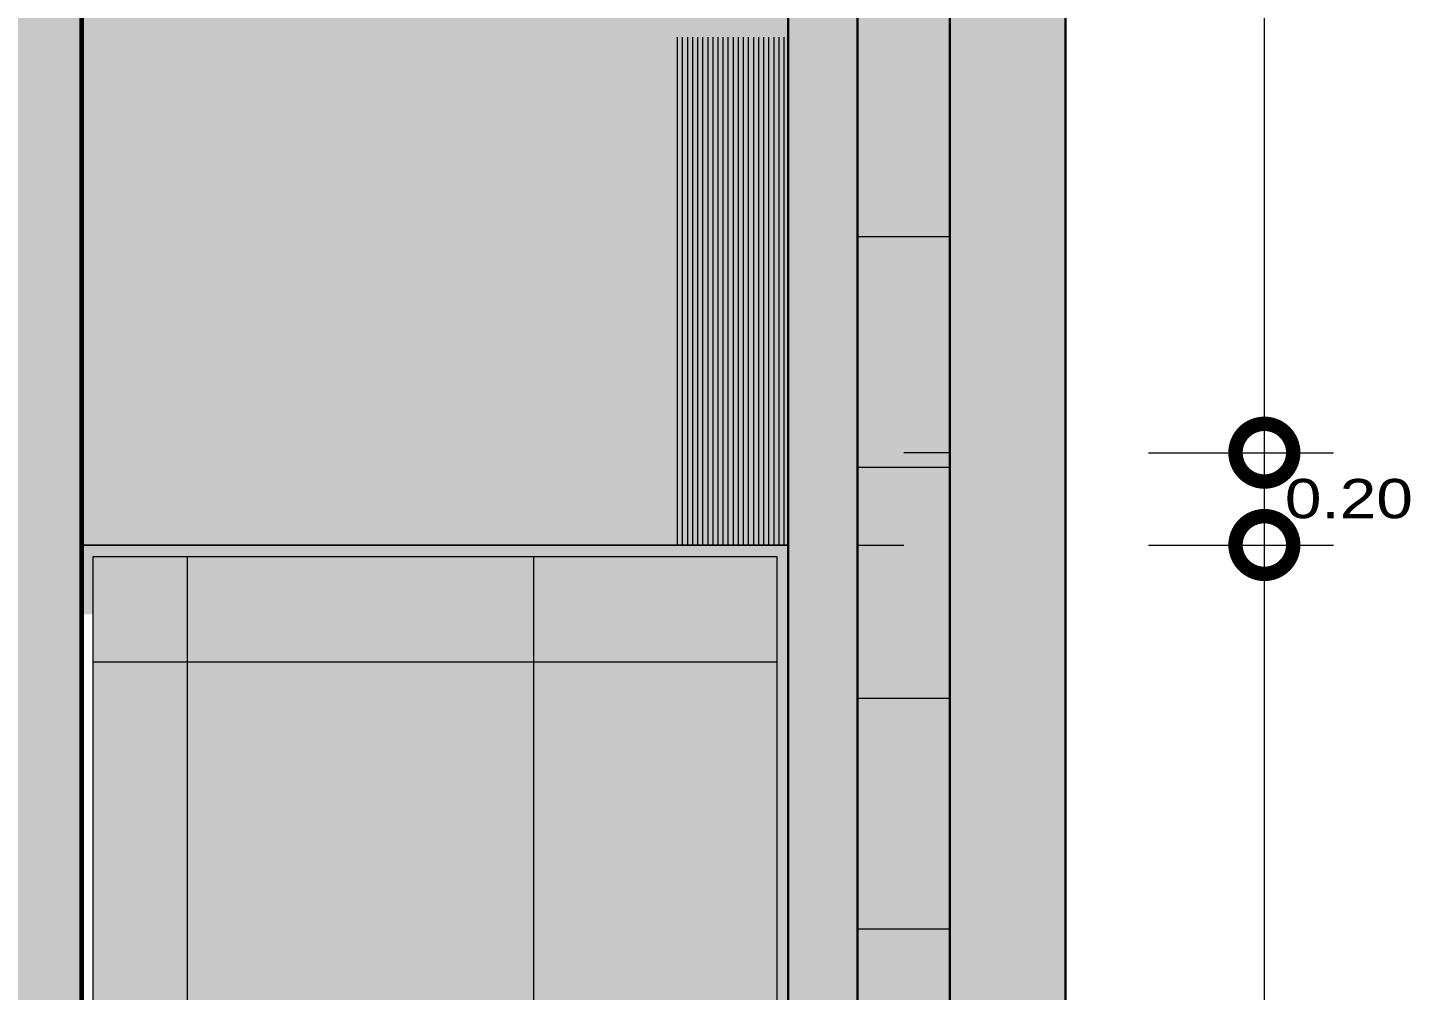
# Model space of a CAD drawing. Header units: millimetres. Extents: x 1555 to 3397, y 790 to 1592.
# Drawn here: x 1763.625 to 1766.619, y 804.158 to 806.243 of the extents above; entities that cross this region are included whole.
import ezdxf

# ---------------------------------------------------------------- set-up
doc = ezdxf.new("R2010")
doc.units = ezdxf.units.MM
doc.linetypes.add('HIDDEN2', pattern=[4.7624999999999975, 3.174999999999998, -1.587499999999999])
doc.linetypes.add('RAYITAS', pattern=[0.375, 0.25, -0.125])
doc.layers.get('0').update_dxf_attribs({"lineweight": 5})
doc.layers.get('Defpoints').update_dxf_attribs({"lineweight": 5})
for name, color, linetype, lineweight in [('COTAS', 7, 'Continuous', 9), ('MARCO DE VENTANA Y PUERTA', 250, 'Continuous', 13), ('marcos de ventanas', 7, 'Continuous', 15), ('MURO ELEV', 7, 'Continuous', 20), ('MURO ELEV 01', 251, 'Continuous', 30), ('MURO ELEV 02', 7, 'Continuous', 60), ('PROYECCION', 147, 'RAYITAS', 9), ('sombras', 250, 'Continuous', 0), ('valoriza', 147, 'Continuous', 9)]:
    doc.layers.add(name, color=color, linetype=linetype, lineweight=lineweight)
doc.layers.add('RELLENO DE MURO CORTE', color=7, linetype='Continuous', lineweight=5, true_color=0x5b605f)
doc.styles.add('STYLE1-50EJES', font='swissel.ttf', dxfattribs={"width": 1.199999999999999, "height": 0.085})
doc.dimstyles.new('DIM-1-50ejes', dxfattribs={"dimtxt": 0.085, "dimasz": 0.25, "dimexe": 0.15, "dimexo": 0.18, "dimgap": 0.03, "dimtad": 2, "dimtih": 1, "dimtoh": 1, "dimzin": 0, "dimdsep": 46, "dimtxsty": 'STYLE1-50EJES', "dimblk1": 'DOTSMALL', "dimblk2": 'DOTSMALL', "dimsah": 1, "dimcen": 2.75, "dimclrd": 256, "dimclre": 256, "dimclrt": 256, "dimazin": 0, "dimtfac": 1, "dimtix": 1, "dimtmove": 0, "dimatfit": 3, "dimldrblk": 'DOTSMALL', "dimfxl": 1, "dimfxlon": 1, "dimtolj": 1, "dimtzin": 0, "dimlwd": -1, "dimlwe": -1, "dimarcsym": 0})

# ---------------------------------------------------------------- blocks, each defined once
blk = doc.blocks.new('_DOTSMALL')
at = {"color": 0, "linetype": 'ByBlock', "const_width": 0.5}
blk.add_lwpolyline([(-0.0625, 0, 1), (0.0625, 0, 1)], format="xyb", close=True, dxfattribs=at)
blk = doc.blocks.new('*D595')
at = {"layer": 'COTAS', "transparency": 16777216}
for p, q in [((1766.051970877096, 805.1222263270834), (1766.452966768661, 805.1222263270834)), ((1766.302966768661, 802.1722263270834), (1766.302966768661, 805.1222263270834)), ((1766.051970877096, 802.1722263270834), (1766.452966768661, 802.1722263270834))]:
    blk.add_line(p, q, dxfattribs=at)
at = {"layer": 'Defpoints', "color": 0, "transparency": 16777216}
for p in [(1765.871970877095, 805.1222263270834), (1766.302966768661, 805.1222263270834), (1765.871970877095, 802.1722263270834)]:
    blk.add_point(p, dxfattribs=at)
at = {"layer": 'COTAS', "transparency": 16777216, "xscale": 0.25, "yscale": 0.25, "zscale": 0.25}
for p, rotation in [((1766.302966768661, 805.1222263270834), 90), ((1766.302966768661, 802.1722263270834), 270)]:
    blk.add_blockref('_DOTSMALL', p, dxfattribs=dict(at, rotation=rotation))
at = {"layer": 'COTAS', "transparency": 16777216, "insert": (1766.486104699695, 803.6472263270836), "char_height": 0.085, "attachment_point": 5, "style": 'STYLE1-50EJES'}
blk.add_mtext('\\A1;2.95', dxfattribs=at)
blk = doc.blocks.new('*D596')
at = {"layer": 'COTAS', "transparency": 16777216}
for p, q in [((1766.051970877096, 805.3222263270834), (1766.452966768661, 805.3222263270834)), ((1766.302966768661, 805.1222263270834), (1766.302966768661, 805.3222263270834)), ((1766.051970877096, 805.1222263270834), (1766.452966768661, 805.1222263270834))]:
    blk.add_line(p, q, dxfattribs=at)
at = {"layer": 'Defpoints', "color": 0, "transparency": 16777216}
for p in [(1765.871970877095, 805.3222263270834), (1766.302966768661, 805.3222263270834), (1765.871970877095, 805.1222263270834)]:
    blk.add_point(p, dxfattribs=at)
at = {"layer": 'COTAS', "transparency": 16777216, "xscale": 0.25, "yscale": 0.25, "zscale": 0.25}
for p, rotation in [((1766.302966768661, 805.3222263270834), 90), ((1766.302966768661, 805.1222263270834), 270)]:
    blk.add_blockref('_DOTSMALL', p, dxfattribs=dict(at, rotation=rotation))
at = {"layer": 'COTAS', "transparency": 16777216, "insert": (1766.485966768661, 805.2222263270836), "char_height": 0.085, "attachment_point": 5, "style": 'STYLE1-50EJES'}
blk.add_mtext('\\A1;0.20', dxfattribs=at)
blk = doc.blocks.new('*D597')
at = {"layer": 'COTAS', "transparency": 16777216}
for p, q in [((1766.0519708771, 808.2722263270833), (1766.452966768661, 808.2722263270833)), ((1766.302966768661, 805.3222263270834), (1766.302966768661, 808.2722263270833)), ((1766.051970877096, 805.3222263270834), (1766.452966768661, 805.3222263270834))]:
    blk.add_line(p, q, dxfattribs=at)
at = {"layer": 'Defpoints', "color": 0, "transparency": 16777216}
for p in [(1765.8719708771, 808.2722263270833), (1766.302966768661, 808.2722263270833), (1765.871970877095, 805.3222263270834)]:
    blk.add_point(p, dxfattribs=at)
at = {"layer": 'COTAS', "transparency": 16777216, "xscale": 0.25, "yscale": 0.25, "zscale": 0.25}
for p, rotation in [((1766.302966768661, 808.2722263270833), 90), ((1766.302966768661, 805.3222263270834), 270)]:
    blk.add_blockref('_DOTSMALL', p, dxfattribs=dict(at, rotation=rotation))
at = {"layer": 'COTAS', "transparency": 16777216, "insert": (1766.486104699695, 806.7972263270836), "char_height": 0.085, "attachment_point": 5, "style": 'STYLE1-50EJES'}
blk.add_mtext('\\A1;2.95', dxfattribs=at)

msp = doc.modelspace()

# ---------------------------------------------------------------- hatches: boundary and pattern name
h = msp.add_hatch(color=256)
h.set_gradient(color1=(43, 165, 202), rotation=179.99999999999991, one_color=1, tint=1)
h.paths.add_polyline_path([(1765.621970877095, 808.2722263270833), (1765.421970877099, 808.2722263270833), (1765.421970877099, 802.1722263270834), (1765.621970877095, 802.1722263270834)])
h = msp.add_hatch()
h.set_pattern_fill('_USER', color=256, scale=0.011, angle=90, style=0, pattern_type=0)
h.set_pattern_definition([(90, (-0.1708725752575901, -2.846504247641406), (-0.011, 6.735334946023076e-19), [])])
h.paths.add_polyline_path([(1765.271970877094, 803.1222263270835), (1765.021970877093, 803.1222263270835), (1765.021970877094, 802.5722263270834), (1765.271970877094, 802.5722263270834)])
h.paths.add_polyline_path([(1765.271970877102, 806.2222263270833), (1765.021970877101, 806.2222263270835), (1765.021970877101, 805.1222263270834), (1765.271970877102, 805.1222263270834)])
at = {"layer": 'marcos de ventanas'}
h = msp.add_hatch(dxfattribs=at)
h.set_pattern_fill('_USER', color=256, scale=0.5, style=0, double=1, pattern_type=0)
h.set_pattern_definition([(0, (125.7567525636005, -38.20953680908326), (0, 0.5), []), (90, (125.7567525636005, -38.20953680908326), (-0.5, 0), [])])
h.paths.add_polyline_path([(1765.721970877094, 808.2722263270833), (1765.421970877096, 808.2722263270833), (1765.421970877096, 808.1222263270834), (1765.721970877094, 808.1222263270834)])
h.paths.add_polyline_path([(1765.621970877096, 802.1722263270834), (1765.621970877095, 804.7922263270832), (1765.421970877096, 804.7922263270832), (1765.421970877096, 802.1722263270834)])
h.paths.add_polyline_path([(1765.621970877095, 804.9722263270835), (1765.621970877096, 807.9422263270832), (1765.421970877096, 807.9422263270832), (1765.421970877096, 804.9722263270835)])
h = msp.add_hatch(dxfattribs=at)
h.set_pattern_fill('_USER', color=256, scale=0.75, style=0, double=1, pattern_type=0)
h.set_pattern_definition([(0, (168.7206388312079, 79.61857775955059), (0, 0.75), []), (90, (168.7206388312079, 79.61857775955059), (-0.75, 4.592273826833915e-17), [])])
h.paths.add_polyline_path([(1763.766970877096, 803.1472263270834), (1765.246970877094, 803.1472263270834), (1765.246970877094, 805.0972263270834), (1763.766970877096, 805.0972263270834)])
at = {"layer": 'RELLENO DE MURO CORTE', "true_color": 0xb21210}
h = msp.add_hatch(color=14, dxfattribs=at)
edge = h.paths.add_edge_path()
edge.add_line((1765.8719708771, 809.4722263270834), (1761.921970876565, 809.4722263270834))
edge.add_line((1761.921970876565, 809.4722263270834), (1761.921970877095, 801.9722263270836))
edge.add_line((1761.921970877095, 801.9722263270836), (1765.271970877101, 801.9722263270836))
edge.add_line((1765.271970877101, 801.9722263270836), (1765.271970877101, 802.5722263270834))
edge.add_line((1765.271970877101, 802.5722263270834), (1764.241970877096, 802.5722263270834))
edge.add_arc((1764.241970877096, 803.0722263270834), 0.5, 180, 270, ccw=False)
edge.add_line((1763.741970877096, 803.0722263270834), (1763.741970877096, 808.2722263270833))
edge.add_line((1763.741970877096, 808.2722263270833), (1765.8719708771, 808.2722263270833))
edge.add_line((1765.8719708771, 808.2722263270833), (1765.8719708771, 809.4722263270834))
at = {"layer": 'RELLENO DE MURO CORTE', "true_color": 0xfa7b19}
msp.add_hatch(color=30, dxfattribs=at).paths.add_polyline_path([(1765.871970877095, 808.2722263270833), (1765.871970877095, 801.9722263270836), (1765.271970877094, 801.9722263270836), (1765.271970877094, 808.2722263270833), (1765.421970877096, 808.2722263270833), (1765.421970877096, 802.1722263270834), (1765.621970877095, 802.1722263270834), (1765.621970877095, 808.2722263270833)])
at = {"layer": 'RELLENO DE MURO CORTE'}
h = msp.add_hatch(color=256, dxfattribs=at)
h.set_gradient(color1=(113, 142, 162), color2=(227, 233, 237), rotation=14.999999999999998, one_color=1, tint=0.9100000262260437, name='HEMISPHERICAL')
h.paths.add_polyline_path([(1763.766970877096, 808.2472263270834), (1765.246970877094, 808.2472263270834), (1765.246970877094, 806.2972263270854), (1763.766970877096, 806.2972263270854)])
h.paths.add_polyline_path([(1763.766970877096, 803.1472263270834), (1765.246970877094, 803.1472263270834), (1765.246970877094, 805.0972263270834), (1763.766970877096, 805.0972263270834)])
at = {"layer": 'sombras', "linetype": 'Continuous', "ltscale": 0.03}
h = msp.add_hatch(color=256, dxfattribs=at)
h.set_gradient(color1=(27, 80, 111), color2=(25, 74, 103), rotation=179.99999999999991, one_color=1, tint=0.25, name='CYLINDER')
h.paths.add_polyline_path([(1765.021970877093, 806.2222263270834), (1765.271970877094, 806.2222263270834), (1765.271970877093, 808.2722263270833), (1763.741970877096, 808.2722263270833), (1763.741970877096, 807.8722263270834), (1765.021970877093, 807.8722263270834)])
h.paths.add_polyline_path([(1765.021970877101, 803.1222263270835), (1765.271970877101, 803.1222263270835), (1765.271970877093, 805.1222263270834), (1765.021970877093, 805.1222263270838)])
h = msp.add_hatch(color=256, dxfattribs=at)
h.set_gradient(color1=(27, 80, 111), color2=(25, 74, 103), rotation=179.99999999999991, one_color=1, tint=0.25, name='CYLINDER')
h.paths.add_polyline_path([(1765.537482356844, 802.1722263270834), (1765.6219708771, 802.1722263270833), (1765.6219708771, 808.2722263270833), (1765.421970877096, 808.2722263270829), (1765.421970877096, 808.0222263270833), (1765.537482356844, 808.0222263270832)])
h = msp.add_hatch(color=256, dxfattribs=at)
h.set_gradient(color1=(27, 80, 111), color2=(25, 74, 103), rotation=179.99999999999991, one_color=1, tint=0.25, name='CYLINDER')
h.paths.add_polyline_path([(1763.741970877095, 805.1222263270832), (1763.741970877095, 804.9722263270834), (1765.121970877099, 804.9722263270833), (1765.2719708771, 805.1222263270834)])
at = {"layer": 'valoriza', "true_color": 0xfcc42c}
h = msp.add_hatch(color=40, dxfattribs=at)
h.paths.add_polyline_path([(1757.471970877092, 806.2722263270854), (1759.001970877098, 806.2722263270854), (1759.001970877091, 805.1222263270834), (1757.471970877092, 805.1222263270834)])
edge = h.paths.add_edge_path()
edge.add_line((1759.001970877098, 803.1222263270835), (1757.471970877092, 803.1222263270835))
edge.add_line((1757.471970877092, 803.1222263270835), (1757.471970877092, 802.5722263270834))
edge.add_line((1757.471970877092, 802.5722263270834), (1758.501970877098, 802.5722263270834))
edge.add_arc((1758.500460882369, 803.075871776837), 0.5036477133290049, 270.1717797030991, 365.2808422847156)
edge = h.paths.add_edge_path()
edge.add_line((1763.741970877096, 803.1222263270835), (1765.271970877094, 803.1222263270835))
edge.add_line((1765.271970877094, 803.1222263270835), (1765.271970877101, 802.5722263270834))
edge.add_line((1765.271970877101, 802.5722263270834), (1764.241970877096, 802.5722263270834))
edge.add_arc((1764.243480871824, 803.075871776837), 0.5036477133290049, 174.7191577152845, 269.8282202969009, ccw=False)
h.paths.add_polyline_path([(1763.741970877096, 806.2722263270854), (1765.271970877101, 806.2722263270854), (1765.271970877094, 805.1222263270834), (1763.741970877096, 805.1222263270834)])

# ---------------------------------------------------------------- linework, layer by layer
at = {"layer": 'MARCO DE VENTANA Y PUERTA'}
for points in [[(1763.741970877096, 805.1222263270834), (1765.271970877094, 805.1222263270834), (1765.271970877094, 803.1222263270835), (1763.741970877096, 803.1222263270835)], [(1763.766970877096, 805.0972263270834), (1765.246970877094, 805.0972263270834), (1765.246970877094, 803.1472263270834), (1763.766970877096, 803.1472263270834)]]:
    msp.add_lwpolyline(points, close=True, dxfattribs=at)
at = {"layer": 'MURO ELEV'}
for points in [[(1763.741970877096, 806.2722263270854), (1765.271970877094, 806.2722263270854), (1765.271970877094, 805.1222263270834), (1763.741970877096, 805.1222263270834)], [(1763.741970877096, 805.1222263270834), (1765.271970877101, 805.1222263270834), (1765.271970877094, 803.1222263270835), (1763.741970877096, 803.1222263270835)]]:
    msp.add_lwpolyline(points, close=True, dxfattribs=at)
at = {"layer": 'MURO ELEV 01'}
msp.add_lwpolyline([(1765.871970877095, 808.2722263270833), (1765.871970877095, 801.9722263270836), (1765.271970877094, 801.9722263270836), (1765.271970877094, 808.2722263270833), (1765.421970877096, 808.2722263270833), (1765.421970877096, 802.1722263270834), (1765.621970877095, 802.1722263270834), (1765.621970877095, 808.2722263270833)], close=True, dxfattribs=at)
at = {"layer": 'MURO ELEV 02'}
msp.add_lwpolyline([(1765.8719708771, 809.4722263270834), (1761.921970876565, 809.4722263270834), (1761.921970877095, 801.9722263270836), (1765.271970877101, 801.9722263270836), (1765.271970877101, 802.5722263270834), (1764.241970877096, 802.5722263270834, -0.414213562373095), (1763.741970877096, 803.0722263270834), (1763.741970877096, 808.2722263270833), (1765.8719708771, 808.2722263270833)], format="xyb", close=True, dxfattribs=at)
at = {"layer": 'PROYECCION', "linetype": 'HIDDEN2', "ltscale": 0.02}
msp.add_lwpolyline([(1765.621970877095, 805.3222263270834), (1765.421970877096, 805.3222263270834), (1765.421970877096, 805.1222263270834), (1765.621970877095, 805.1222263270834)], close=True, dxfattribs=at)

# ---------------------------------------------------------------- dimensions: what is measured, and where the dimension line sits
at = {"layer": 'COTAS'}
for base, p1, p2, picture, middle in [((1766.302966768661, 808.2722263270833), (1765.871970877095, 805.3222263270834), (1765.8719708771, 808.2722263270833), '*D597', (1766.486104699695, 806.7972263270836)), ((1766.302966768661, 805.3222263270834), (1765.871970877095, 805.1222263270834), (1765.871970877095, 805.3222263270834), '*D596', (1766.485966768661, 805.2222263270836)), ((1766.302966768661, 805.1222263270834), (1765.871970877095, 802.1722263270834), (1765.871970877095, 805.1222263270834), '*D595', (1766.486104699695, 803.6472263270836))]:
    dim = msp.add_linear_dim(base=base, p1=p1, p2=p2, angle=270, dimstyle='DIM-1-50ejes', override={"dimtmove": 1}, dxfattribs=at)
    dim.commit()
    dim.dimension.update_dxf_attribs({"geometry": picture, "text_midpoint": middle})

doc.saveas('drawing.dxf')
